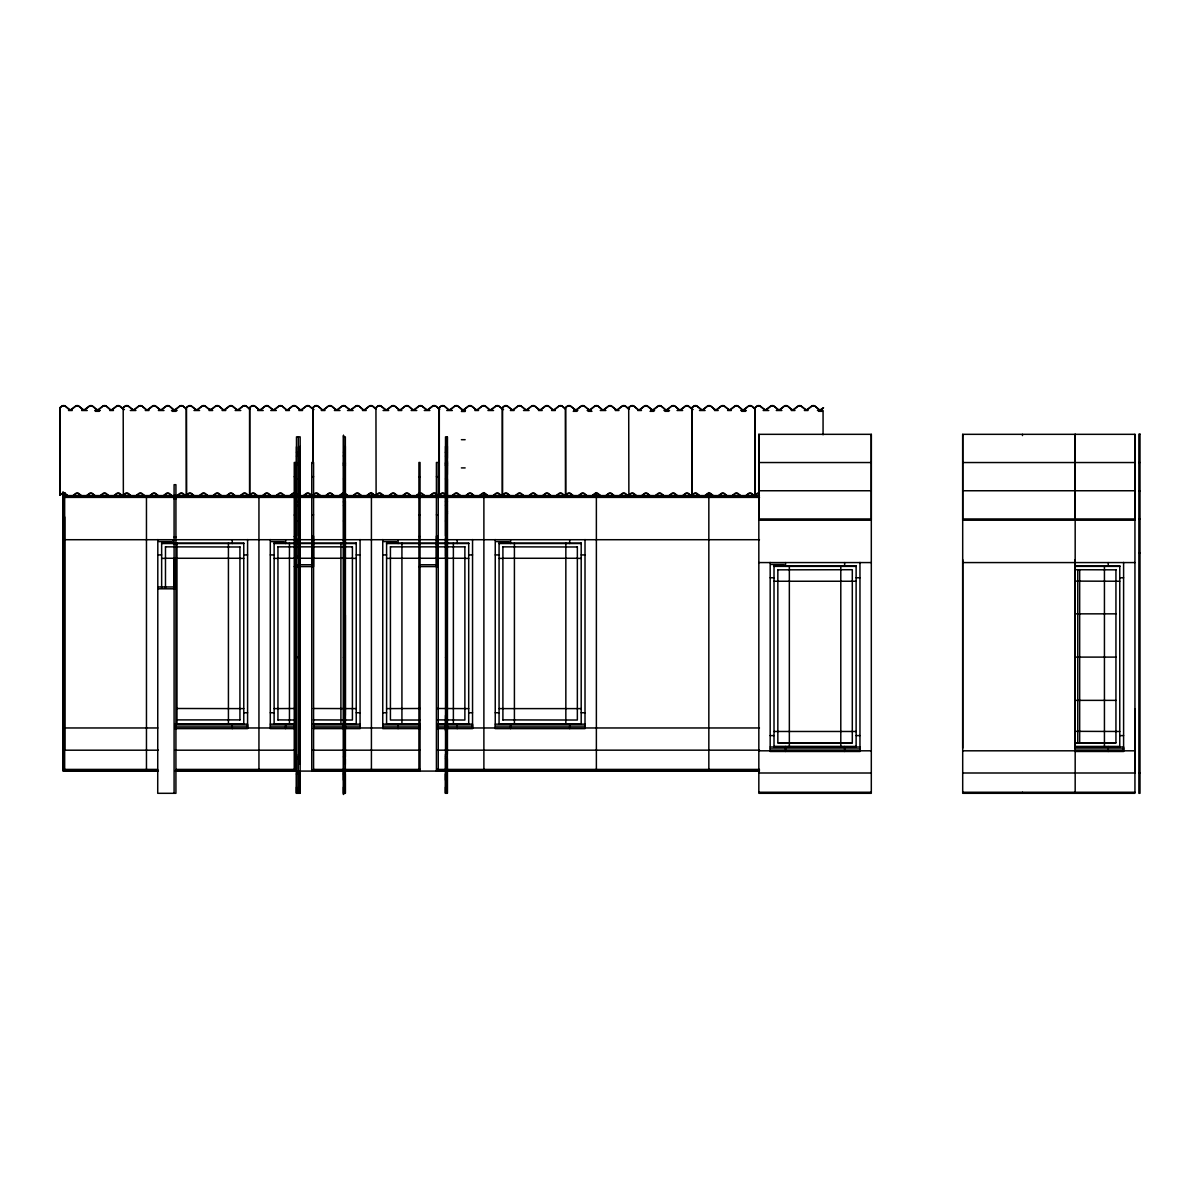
<?xml version="1.0" encoding="UTF-8"?>
<svg xmlns="http://www.w3.org/2000/svg" width="1200" height="1200" viewBox="0 0 1200 1200"><rect width="100%" height="100%" fill="white"/><g stroke="black" fill="none" stroke-linecap="round" stroke-linejoin="round"><path stroke-width="1.5" d="M62.91 492.915L62.91 750.195L158.4 750.195M63.54 750.15L63.54 516.99L64.665 516.99L64.665 750.15M68.385 496.125L63.54 496.11L63.54 492.63M64.665 496.11L64.665 492.63L64.665 770.46M174.09 588.81L174.09 558.36L175.92 558.36L175.92 588.81L157.725 588.81M247.59 727.965L247.59 724.155L174.99 724.155M296.49 773.985L296.49 793.305L300.165 793.305L300.165 773.985L296.49 774.015L296.49 773.22M296.49 772.305L296.49 771.51M296.49 769.68L296.49 754.335M296.49 540.15L296.49 538.335M296.49 535.86L296.49 436.86L300.165 436.86L300.165 756.855L296.49 756.855M298.32 774.015L298.32 756.855M298.32 540.855L298.32 542.67L300.165 542.67M298.32 456.165L298.335 436.86M300.165 772.305L300.165 771.51L300.165 793.305L300.165 787.11M300.165 764.295L300.165 758.97M311.745 566.595L311.745 536.145L313.575 536.145L313.575 566.595L294.255 566.595M343.5 780.165L343.5 772.2L345.33 772.2M343.5 787.11L343.5 793.305L345.345 793.305L345.33 773.985L343.5 774.015M345.345 501.09L345.33 756.855L343.5 756.855M345.345 497.565L345.345 436.86L343.5 436.86M345.33 772.305L345.33 771.51M345.33 764.295L345.33 758.97M345.345 715.44L345.345 615.15M360.075 727.965L360.075 724.155L344.73 724.155M436.41 566.595L436.41 536.145L438.24 536.145L438.24 566.595L418.92 566.595M445.515 772.305L445.515 771.51M445.515 769.68L445.515 754.335M445.515 730.905L445.515 715.44M445.515 540.15L445.515 538.335M445.515 535.86L445.515 436.86L447.36 436.86L447.36 497.565M445.515 780.165L445.515 773.22M447.345 513.975L447.345 512.805M447.345 512.19L447.345 511.02M447.345 474.57L447.36 461.205M447.345 458.265L447.36 436.86M445.515 787.11L445.515 793.305L447.36 793.305L447.345 758.685L445.515 758.685M447.345 754.335L447.36 501.09M472.545 727.965L472.545 724.155L436.89 724.155M585.015 727.965L585.015 724.155L495.24 724.155M758.835 434.325L758.835 520.215L871.305 520.215L871.305 434.325L758.835 434.325L758.835 435.57M859.965 750.81L859.965 747.015L770.175 747.015M962.7 748.155L962.7 559.665M962.7 434.325L962.7 520.215L1134.945 520.215L1134.945 434.325L962.7 434.325L962.7 435.57M1075.17 748.155L1075.17 559.665M1075.17 520.215L1075.17 434.325L1075.17 435.57M1123.605 750.81L1123.605 747.015L1075.02 747.015M1134.945 771.09L1134.945 708.96M300.165 502.125L298.32 502.125L298.32 452.235M296.49 446.745L296.49 793.305L296.49 787.11M60 495.045L62.235 493.335A3.915 3.81 0 0 1 64.92 493.335L68.625 496.365A3.585 3.495 0 0 0 71.625 496.635L75.9 493.335A3.915 3.81 0 0 1 78.57 493.335L82.275 496.365A3.585 3.495 0 0 0 85.275 496.635L89.55 493.335A3.915 3.81 0 0 1 92.235 493.335L95.94 496.365A3.585 3.495 0 0 0 98.94 496.635L103.215 493.335A3.915 3.81 0 0 1 105.9 493.335L109.59 496.365A3.585 3.495 0 0 0 112.605 496.635L116.88 493.335A3.915 3.81 0 0 1 119.55 493.335L123.255 496.365A3.585 3.495 0 0 0 126.255 496.635L128.46 495.285L126.315 496.935A3.735 3.63 0 0 1 123.765 496.935L119.49 493.635A3.735 3.63 0 0 0 116.94 493.635L112.665 496.935A3.735 3.63 0 0 1 110.1 496.935L105.825 493.635A3.735 3.63 0 0 0 103.275 493.635L99 496.935A3.735 3.63 0 0 1 96.45 496.935L92.175 493.635A3.735 3.63 0 0 0 89.625 493.635L85.335 496.935A3.735 3.63 0 0 1 82.785 496.935L78.51 493.635A3.735 3.63 0 0 0 75.96 493.635L71.685 496.935A3.735 3.63 0 0 1 69.135 496.935L64.86 493.635A3.735 3.63 0 0 0 62.31 493.635L60 495.045L60 407.535L62.235 405.81A3.915 3.81 0 0 1 64.92 405.81L68.625 408.84M60.165 495.285L60.165 407.76L61.695 406.38M73.83 407.76L71.685 409.41A3.735 3.63 0 0 1 68.535 409.14M174.57 497.145A3.735 3.63 0 0 1 173.295 496.935L169.02 493.635A3.735 3.63 0 0 0 166.47 493.635L162.195 496.935A3.735 3.63 0 0 1 159.645 496.935L155.355 493.635A3.735 3.63 0 0 0 152.805 493.635L148.53 496.935A3.735 3.63 0 0 1 145.98 496.935L141.705 493.635A3.735 3.63 0 0 0 139.155 493.635L134.88 496.935A3.735 3.63 0 0 1 132.315 496.935L128.04 493.635A3.735 3.63 0 0 0 125.49 493.635L123.36 495.285L123.195 407.535L125.43 405.81A3.915 3.81 0 0 1 128.115 405.81L131.805 408.84M177.99 407.76L175.845 409.41A3.735 3.63 0 0 1 172.71 409.14L171.165 407.76M186.375 495.045L188.625 493.335A3.915 3.81 0 0 1 191.295 493.335L195 496.365A3.585 3.495 0 0 0 198 496.635L202.275 493.335A3.915 3.81 0 0 1 204.96 493.335L208.665 496.365A3.585 3.495 0 0 0 211.665 496.635L215.94 493.335A3.915 3.81 0 0 1 218.61 493.335L222.315 496.365A3.585 3.495 0 0 0 225.315 496.635L229.59 493.335A3.915 3.81 0 0 1 232.275 493.335L235.98 496.365A3.585 3.495 0 0 0 238.98 496.635L243.255 493.335A3.915 3.81 0 0 1 245.94 493.335L249.63 496.365A3.585 3.495 0 0 0 252.63 496.635L254.835 495.285L252.705 496.935A3.735 3.63 0 0 1 250.14 496.935L245.865 493.635A3.735 3.63 0 0 0 243.315 493.635L239.04 496.935A3.735 3.63 0 0 1 236.49 496.935L232.215 493.635A3.735 3.63 0 0 0 229.665 493.635L225.375 496.935A3.735 3.63 0 0 1 222.825 496.935L218.55 493.635A3.735 3.63 0 0 0 216 493.635L211.725 496.935A3.735 3.63 0 0 1 209.175 496.935L204.9 493.635A3.735 3.63 0 0 0 202.335 493.635L198.06 496.935A3.735 3.63 0 0 1 195.51 496.935L191.235 493.635A3.735 3.63 0 0 0 188.685 493.635L186.375 495.045L186.375 407.535L188.625 405.81A3.915 3.81 0 0 1 191.295 405.81L195 408.84M297.09 494.73L295.395 493.635A3.735 3.63 0 0 0 292.845 493.635L288.57 496.935A3.735 3.63 0 0 1 286.02 496.935L281.745 493.635A3.735 3.63 0 0 0 279.195 493.635L274.92 496.935A3.735 3.63 0 0 1 272.355 496.935L268.08 493.635A3.735 3.63 0 0 0 265.53 493.635L261.255 496.935A3.735 3.63 0 0 1 258.705 496.935L254.43 493.635A3.735 3.63 0 0 0 251.88 493.635L249.57 495.045L249.57 407.535L251.805 405.81A3.915 3.81 0 0 1 254.49 405.81L258.195 408.84M249.735 495.285L249.735 407.76L251.265 406.38M263.4 407.76L261.255 409.41A3.735 3.63 0 0 1 258.105 409.14L255.03 406.38M312.765 463.395L312.765 407.535L315 405.81A3.915 3.81 0 0 1 317.685 405.81L321.39 408.84M312.93 461.76L312.93 407.76L315.06 406.11A3.735 3.63 0 0 1 317.61 406.11L319.305 407.205M249.57 495.045L251.805 493.335A3.915 3.81 0 0 1 254.49 493.335L258.195 496.365A3.585 3.495 0 0 0 261.195 496.635L265.47 493.335A3.915 3.81 0 0 1 268.155 493.335L271.845 496.365A3.585 3.495 0 0 0 274.845 496.635L279.135 493.335A3.915 3.81 0 0 1 281.805 493.335L285.51 496.365A3.585 3.495 0 0 0 288.51 496.635L292.785 493.335A3.915 3.81 0 0 1 295.47 493.335L297.24 494.49M340.245 407.76L338.1 409.41A3.735 3.63 0 0 1 334.965 409.14L331.875 406.38M376.11 495.285L378.195 493.335A3.915 3.81 0 0 1 380.865 493.335L384.57 496.365A3.585 3.495 0 0 0 387.57 496.635L391.845 493.335A3.915 3.81 0 0 1 394.53 493.335L398.235 496.365A3.585 3.495 0 0 0 401.235 496.635L405.51 493.335A3.915 3.81 0 0 1 408.18 493.335L411.885 496.365A3.585 3.495 0 0 0 414.885 496.635L419.16 493.335A3.915 3.81 0 0 1 421.845 493.335L425.55 496.365A3.585 3.495 0 0 0 428.55 496.635L432.825 493.335A3.915 3.81 0 0 1 435.51 493.335L439.2 496.365A3.585 3.495 0 0 0 442.215 496.635L444.405 495.285L442.275 496.935A3.735 3.63 0 0 1 439.725 496.935L435.435 493.635A3.735 3.63 0 0 0 432.885 493.635L428.61 496.935A3.735 3.63 0 0 1 426.06 496.935L421.785 493.635A3.735 3.63 0 0 0 419.235 493.635L414.945 496.935A3.735 3.63 0 0 1 412.395 496.935L408.12 493.635A3.735 3.63 0 0 0 405.57 493.635L401.295 496.935A3.735 3.63 0 0 1 398.745 496.935L394.47 493.635A3.735 3.63 0 0 0 391.92 493.635L387.63 496.935A3.735 3.63 0 0 1 385.08 496.935L380.805 493.635A3.735 3.63 0 0 0 378.255 493.635L376.11 495.285L375.945 407.535L378.195 405.81A3.915 3.81 0 0 1 380.865 405.81L384.57 408.84M445.68 494.73L444 493.635A3.735 3.63 0 0 0 441.45 493.635L439.14 495.045L439.14 407.535L441.375 405.81A3.915 3.81 0 0 1 444.06 405.81L447.765 408.84M439.305 495.285L439.305 407.76L440.835 406.38M452.97 407.76L450.825 409.41A3.735 3.63 0 0 1 447.69 409.14L444.6 406.38M502.335 495.045L504.57 493.335A3.915 3.81 0 0 1 507.255 493.335L510.96 496.365A3.585 3.495 0 0 0 513.96 496.635L518.235 493.335A3.915 3.81 0 0 1 520.905 493.335L524.61 496.365A3.585 3.495 0 0 0 527.61 496.635L531.885 493.335A3.915 3.81 0 0 1 534.57 493.335L538.275 496.365A3.585 3.495 0 0 0 541.275 496.635L545.55 493.335A3.915 3.81 0 0 1 548.22 493.335L551.925 496.365A3.585 3.495 0 0 0 554.925 496.635L559.2 493.335A3.915 3.81 0 0 1 561.885 493.335L565.59 496.365A3.585 3.495 0 0 0 568.59 496.635L570.795 495.285L568.65 496.935A3.735 3.63 0 0 1 566.1 496.935L561.825 493.635A3.735 3.63 0 0 0 559.275 493.635L554.985 496.935A3.735 3.63 0 0 1 552.435 496.935L548.16 493.635A3.735 3.63 0 0 0 545.61 493.635L541.335 496.935A3.735 3.63 0 0 1 538.785 496.935L534.51 493.635A3.735 3.63 0 0 0 531.945 493.635L527.67 496.935A3.735 3.63 0 0 1 525.12 496.935L520.845 493.635A3.735 3.63 0 0 0 518.295 493.635L514.02 496.935A3.735 3.63 0 0 1 511.47 496.935L507.18 493.635A3.735 3.63 0 0 0 504.63 493.635L502.335 495.045L502.335 407.535L504.57 405.81A3.915 3.81 0 0 1 507.255 405.81L510.96 408.84M502.5 495.285L502.5 407.76L504.63 406.11A3.735 3.63 0 0 1 507.18 406.11L511.47 409.41M439.14 495.045L441.375 493.335A3.915 3.81 0 0 1 444.06 493.335L445.83 494.49M529.815 407.76L527.67 409.41A3.735 3.63 0 0 1 524.535 409.14M565.53 495.045L567.765 493.335A3.915 3.81 0 0 1 570.435 493.335L574.14 496.365A3.585 3.495 0 0 0 577.14 496.635L581.415 493.335A3.915 3.81 0 0 1 584.1 493.335L587.805 496.365A3.585 3.495 0 0 0 590.805 496.635L595.08 493.335A3.915 3.81 0 0 1 597.765 493.335L601.455 496.365A3.585 3.495 0 0 0 604.47 496.635L608.745 493.335A3.915 3.81 0 0 1 611.415 493.335L615.12 496.365A3.585 3.495 0 0 0 618.12 496.635L622.395 493.335A3.915 3.81 0 0 1 625.08 493.335L628.785 496.365A3.585 3.495 0 0 0 631.785 496.635L633.975 495.285L631.845 496.935A3.735 3.63 0 0 1 629.295 496.935L625.005 493.635A3.735 3.63 0 0 0 622.455 493.635L618.18 496.935A3.735 3.63 0 0 1 615.63 496.935L611.355 493.635A3.735 3.63 0 0 0 608.805 493.635L604.53 496.935A3.735 3.63 0 0 1 601.965 496.935L597.69 493.635A3.735 3.63 0 0 0 595.14 493.635L590.865 496.935A3.735 3.63 0 0 1 588.315 496.935L584.04 493.635A3.735 3.63 0 0 0 581.49 493.635L577.2 496.935A3.735 3.63 0 0 1 574.65 496.935L570.375 493.635A3.735 3.63 0 0 0 567.825 493.635L565.53 495.045L565.53 407.535L567.765 405.81A3.915 3.81 0 0 1 570.435 405.81L574.14 408.84M694.965 496.62L697.17 495.285L695.025 496.935A3.735 3.63 0 0 1 692.475 496.935L688.2 493.635A3.735 3.63 0 0 0 685.65 493.635L681.375 496.935A3.735 3.63 0 0 1 678.825 496.935L674.55 493.635A3.735 3.63 0 0 0 671.985 493.635L667.71 496.935A3.735 3.63 0 0 1 665.16 496.935L660.885 493.635A3.735 3.63 0 0 0 658.335 493.635L654.06 496.935A3.735 3.63 0 0 1 651.51 496.935L647.22 493.635A3.735 3.63 0 0 0 644.67 493.635L640.395 496.935A3.735 3.63 0 0 1 637.845 496.935L633.57 493.635A3.735 3.63 0 0 0 631.02 493.635L628.875 495.285L628.71 407.535L630.96 405.81A3.915 3.81 0 0 1 633.63 405.81L637.335 408.84M642.54 407.76L640.395 409.41A3.735 3.63 0 0 1 637.26 409.14L634.17 406.38M758.82 496.665L758.22 496.935A3.735 3.63 0 0 1 755.67 496.935L751.395 493.635A3.735 3.63 0 0 0 748.845 493.635L744.57 496.935A3.735 3.63 0 0 1 742.005 496.935L737.73 493.635A3.735 3.63 0 0 0 735.18 493.635L730.905 496.935A3.735 3.63 0 0 1 728.355 496.935L724.08 493.635A3.735 3.63 0 0 0 721.53 493.635L717.24 496.935A3.735 3.63 0 0 1 714.69 496.935L710.415 493.635A3.735 3.63 0 0 0 707.865 493.635L703.59 496.935A3.735 3.63 0 0 1 701.04 496.935L696.765 493.635A3.735 3.63 0 0 0 694.2 493.635L691.905 495.045L691.905 407.535L694.14 405.81A3.915 3.81 0 0 1 696.825 405.81L700.53 408.84M692.07 495.285L692.07 407.76L694.2 406.11A3.735 3.63 0 0 1 696.765 406.11L701.04 409.41M719.385 407.76L717.24 409.41A3.735 3.63 0 0 1 714.105 409.14M759.315 493.47A3.735 3.63 0 0 0 757.395 493.635L755.1 495.045L755.1 407.535L757.335 405.81A3.915 3.81 0 0 1 760.005 405.81L763.71 408.84M691.905 495.045L694.14 493.335A3.915 3.81 0 0 1 696.825 493.335L700.53 496.365A3.585 3.495 0 0 0 703.53 496.635L707.805 493.335A3.915 3.81 0 0 1 710.475 493.335L714.18 496.365A3.585 3.495 0 0 0 717.18 496.635L721.455 493.335A3.915 3.81 0 0 1 724.14 493.335L727.845 496.365A3.585 3.495 0 0 0 730.845 496.635L735.12 493.335A3.915 3.81 0 0 1 737.79 493.335L741.495 496.365A3.585 3.495 0 0 0 744.495 496.635L748.77 493.335A3.915 3.81 0 0 1 751.455 493.335L755.16 496.365A3.585 3.495 0 0 0 758.16 496.635L759.27 496.02M796.23 407.76L794.1 409.41A3.735 3.63 0 0 1 790.95 409.14L787.875 406.38M755.1 495.045L757.335 493.335A3.915 3.81 0 0 1 758.67 493.095M74.28 407.205L75.96 406.11A3.735 3.63 0 0 1 78.51 406.11L82.785 409.41M178.44 407.205L179.52 406.38M187.005 407.205L188.685 406.11A3.735 3.63 0 0 1 191.235 406.11L195.51 409.41M263.85 407.205L265.53 406.11A3.735 3.63 0 0 1 268.08 406.11L272.355 409.41M340.695 407.205L342.375 406.11A3.735 3.63 0 0 1 344.94 406.11L349.215 409.41M376.575 407.205L377.655 406.38M453.42 407.205L455.1 406.11A3.735 3.63 0 0 1 457.65 406.11L461.94 409.41M530.265 407.205L531.96 406.11A3.735 3.63 0 0 1 534.51 406.11L538.785 409.41M566.145 407.205L567.225 406.38M642.99 407.205L644.67 406.11A3.735 3.63 0 0 1 647.22 406.11L651.51 409.41M719.835 407.205L721.53 406.11A3.735 3.63 0 0 1 724.08 406.11L728.355 409.41M755.715 407.205L756.795 406.38M796.68 407.205L798.375 406.11A3.735 3.63 0 0 1 800.925 406.11L805.2 409.41M102.675 406.38L99 409.41A3.735 3.63 0 0 1 95.865 409.14L94.305 407.76M138.54 406.38L134.88 409.41A3.735 3.63 0 0 1 131.73 409.14M215.4 406.38L211.725 409.41A3.735 3.63 0 0 1 209.175 409.41L207.03 407.76M242.715 406.38L239.04 409.41A3.735 3.63 0 0 1 235.89 409.14L232.215 406.11A3.735 3.63 0 0 0 229.665 406.11L225.375 409.41A3.735 3.63 0 0 1 222.24 409.14L219.15 406.38M292.245 406.38L288.57 409.41A3.735 3.63 0 0 1 285.435 409.14L283.875 407.76M328.125 406.38L324.45 409.41A3.735 3.63 0 0 1 321.3 409.14L319.755 407.76M369.09 406.38L365.415 409.41A3.735 3.63 0 0 1 362.28 409.14L360.735 407.76M404.97 406.38L401.295 409.41A3.735 3.63 0 0 1 398.145 409.14L396.6 407.76M481.815 406.38L478.14 409.41A3.735 3.63 0 0 1 475.005 409.14L473.46 407.76M517.695 406.38L514.02 409.41A3.735 3.63 0 0 1 510.87 409.14M558.66 406.38L554.985 409.41A3.735 3.63 0 0 1 551.85 409.14L550.305 407.76M594.54 406.38L590.865 409.41A3.735 3.63 0 0 1 587.715 409.14M630.405 406.38L628.71 407.535M671.385 406.38L667.71 409.41A3.735 3.63 0 0 1 664.575 409.14L663.03 407.76M707.265 406.38L703.59 409.41A3.735 3.63 0 0 1 700.44 409.14M748.23 406.38L744.57 409.41A3.735 3.63 0 0 1 741.42 409.14L739.875 407.76M784.11 406.38L780.435 409.41A3.735 3.63 0 0 1 777.3 409.14M71.625 409.11L75.9 405.81A3.915 3.81 0 0 1 78.57 405.81L82.275 408.84M85.275 409.11L89.55 405.81A3.915 3.81 0 0 1 92.235 405.81L95.94 408.84M98.94 409.11L103.215 405.81A3.915 3.81 0 0 1 105.9 405.81L109.59 408.84M112.59 409.11L116.88 405.81A3.915 3.81 0 0 1 119.55 405.81L123.255 408.84M134.805 409.11L139.095 405.81A3.915 3.81 0 0 1 141.765 405.81L145.47 408.84M148.47 409.11L152.745 405.81A3.915 3.81 0 0 1 155.43 405.81L159.135 408.84M162.12 409.11L166.41 405.81A3.915 3.81 0 0 1 169.08 405.81L172.785 408.84M175.785 409.11L180.06 405.81A3.915 3.81 0 0 1 182.745 405.81L186.45 408.84M198 409.11L202.275 405.81A3.915 3.81 0 0 1 204.96 405.81L208.665 408.84A3.585 3.495 0 0 0 211.665 409.11L215.94 405.81A3.915 3.81 0 0 1 218.61 405.81L222.315 408.84M225.315 409.11L229.59 405.81A3.915 3.81 0 0 1 232.275 405.81L235.98 408.84M238.98 409.11L243.255 405.81A3.915 3.81 0 0 1 245.94 405.81L249.63 408.84A3.585 3.495 0 0 0 250.215 409.11M261.195 409.11L265.47 405.81A3.915 3.81 0 0 1 268.155 405.81L271.845 408.84M274.845 409.11L279.135 405.81A3.915 3.81 0 0 1 281.805 405.81L285.51 408.84M288.51 409.11L292.785 405.81A3.915 3.81 0 0 1 295.47 405.81L299.175 408.84M302.16 409.11L306.45 405.81A3.915 3.81 0 0 1 309.12 405.81L312.825 408.84M324.375 409.11L328.665 405.81A3.915 3.81 0 0 1 331.335 405.81L335.04 408.84M338.04 409.11L342.315 405.81A3.915 3.81 0 0 1 345 405.81L348.705 408.84M351.705 409.11L355.98 405.81A3.915 3.81 0 0 1 358.65 405.81L362.355 408.84M365.355 409.11L369.63 405.81A3.915 3.81 0 0 1 372.315 405.81L376.02 408.84M175.785 496.62L180.06 493.335A3.915 3.81 0 0 1 182.745 493.335L186.45 496.365A3.585 3.495 0 0 0 189.45 496.635L191.64 495.285L189.51 496.935A3.735 3.63 0 0 1 186.96 496.935L182.685 493.635A3.735 3.63 0 0 0 180.12 493.635L175.845 496.935M387.57 409.11L391.845 405.81A3.915 3.81 0 0 1 394.53 405.81L398.235 408.84M401.235 409.11L405.51 405.81A3.915 3.81 0 0 1 408.18 405.81L411.885 408.84M414.885 409.11L419.16 405.81A3.915 3.81 0 0 1 421.845 405.81L425.55 408.84M428.55 409.11L432.825 405.81A3.915 3.81 0 0 1 435.51 405.81L439.2 408.84A3.585 3.495 0 0 0 439.785 409.11M450.765 409.11L455.04 405.81A3.915 3.81 0 0 1 457.725 405.81L461.43 408.84M464.415 409.11L468.705 405.81A3.915 3.81 0 0 1 471.375 405.81L475.08 408.84M478.08 409.11L482.355 405.81A3.915 3.81 0 0 1 485.04 405.81L488.745 408.84M491.745 409.11L496.02 405.81A3.915 3.81 0 0 1 498.69 405.81L502.395 408.84M513.96 409.11L518.235 405.81A3.915 3.81 0 0 1 520.905 405.81L524.61 408.84M527.61 409.11L531.885 405.81A3.915 3.81 0 0 1 534.57 405.81L538.275 408.84M541.275 409.11L545.55 405.81A3.915 3.81 0 0 1 548.22 405.81L551.925 408.84M554.925 409.11L559.2 405.81A3.915 3.81 0 0 1 561.885 405.81L565.59 408.84M577.14 409.11L581.415 405.81A3.915 3.81 0 0 1 584.1 405.81L587.805 408.84M590.805 409.11L595.08 405.81A3.915 3.81 0 0 1 597.765 405.81L601.455 408.84M604.455 409.11L608.745 405.81A3.915 3.81 0 0 1 611.415 405.81L615.12 408.84M618.12 409.11L622.395 405.81A3.915 3.81 0 0 1 625.08 405.81L628.785 408.84A3.585 3.495 0 0 0 629.355 409.11M640.335 409.11L644.61 405.81A3.915 3.81 0 0 1 647.295 405.81L651 408.84M653.985 409.11L658.275 405.81A3.915 3.81 0 0 1 660.945 405.81L664.65 408.84M667.65 409.11L671.925 405.81A3.915 3.81 0 0 1 674.61 405.81L678.315 408.84M681.315 409.11L685.59 405.81A3.915 3.81 0 0 1 688.26 405.81L691.965 408.84M703.53 409.11L707.805 405.81A3.915 3.81 0 0 1 710.475 405.81L714.18 408.84M717.18 409.11L721.455 405.81A3.915 3.81 0 0 1 724.14 405.81L727.845 408.84M730.845 409.11L735.12 405.81A3.915 3.81 0 0 1 737.79 405.81L741.495 408.84M744.495 409.11L748.77 405.81A3.915 3.81 0 0 1 751.455 405.81L755.16 408.84M766.71 409.11L770.985 405.81A3.915 3.81 0 0 1 773.67 405.81L777.375 408.84M780.375 409.11L784.65 405.81A3.915 3.81 0 0 1 787.335 405.81L791.04 408.84M794.025 409.11L798.315 405.81A3.915 3.81 0 0 1 800.985 405.81L804.69 408.84M807.69 409.11L811.965 405.81A3.915 3.81 0 0 1 814.65 405.81L818.355 408.84M821.355 409.11L823.545 407.76L821.415 409.41A3.735 3.63 0 0 1 818.265 409.14L816.72 407.76M68.52 410.505L72.27 410.505M81.63 410.505L87.255 410.505M94.74 410.505L100.35 410.505M109.71 410.505L113.46 410.505M130.305 410.505L135.93 410.505M145.29 410.505L149.04 410.505M158.4 410.505L164.01 410.505M171.51 410.505L177.12 410.505M193.965 410.505L199.59 410.505M208.95 410.505L212.7 410.505M222.06 410.505L225.795 410.505M235.155 410.505L240.78 410.505M257.625 410.505L263.25 410.505M270.735 410.505L276.36 410.505M285.72 410.505L289.455 410.505M298.815 410.505L302.565 410.505M321.285 410.505L325.035 410.505M334.395 410.505L340.005 410.505M347.505 410.505L353.115 410.505M362.475 410.505L366.225 410.505M383.07 410.505L388.695 410.505M398.055 410.505L401.805 410.505M411.165 410.505L416.775 410.505M424.26 410.505L429.885 410.505M446.73 410.505L452.355 410.505M461.715 410.505L465.465 410.505M474.825 410.505L478.56 410.505M487.92 410.505L493.545 410.505M510.39 410.505L514.14 410.505M523.5 410.505L529.11 410.505M538.485 410.505L542.22 410.505M551.58 410.505L555.33 410.505M574.05 410.505L577.8 410.505M587.16 410.505L590.91 410.505M600.27 410.505L605.88 410.505M615.24 410.505L618.99 410.505M637.71 410.505L641.46 410.505M650.82 410.505L654.555 410.505M663.93 410.505L669.54 410.505M677.025 410.505L682.65 410.505M699.495 410.505L705.12 410.505M714.48 410.505L718.215 410.505M727.59 410.505L731.325 410.505M740.685 410.505L746.31 410.505M763.155 410.505L768.78 410.505M776.265 410.505L781.875 410.505M791.235 410.505L794.985 410.505M804.345 410.505L808.095 410.505M817.455 410.505L823.065 410.505L823.065 434.79M95.4 411.315L99.15 411.315M172.23 411.315L175.98 411.315M573.225 411.315L576.96 411.315M588.21 411.315L591.96 411.315M650.04 411.315L653.79 411.315M665.04 411.315L668.775 411.315M741.855 411.315L745.605 411.315M818.685 411.315L822.435 411.315M461.4 411.48L465.15 411.48M461.4 439.695L465.15 439.695M300.165 452.235L296.49 452.235L298.32 452.655M343.5 452.235L345.33 452.235M298.32 455.745L300.165 455.745M343.5 455.745L345.33 455.745M296.49 456.165L300.165 456.165M343.5 456.165L345.33 456.165M445.515 456.165L447.345 456.165M758.835 462.54L871.305 462.54M962.7 462.54L1134.945 462.54M1138.875 462.525L1140 462.525M461.4 467.91L465.15 467.91M294.255 476.73L295.38 476.73M311.745 476.67L313.575 476.685M418.92 476.745L420.045 476.745M436.41 476.7L438.24 476.685M296.49 478.935L300.165 478.935M343.5 478.935L345.33 478.935M445.515 478.935L447.36 478.935L447.345 501.705L445.515 501.705M758.835 490.755L871.305 490.755M962.7 490.755L1134.945 490.755M1138.875 490.905L1140 490.905M62.91 495.6L759.405 495.6M63.54 496.08L123.51 496.08M127.26 496.08L172.23 496.08M177.855 496.08L249.045 496.08M254.67 496.08L258.42 496.08M262.17 496.08L271.545 496.08M275.28 496.08L297.765 496.08M303.39 496.08L312.765 496.08M316.515 496.08L335.25 496.08M339 496.08L348.36 496.08M352.11 496.08L383.97 496.08M387.72 496.08L397.08 496.08M400.83 496.08L412.065 496.08M415.815 496.08L425.19 496.08M428.94 496.08L438.3 496.08M451.425 496.08L460.785 496.08M464.535 496.08L473.91 496.08M479.535 496.08L488.895 496.08M492.645 496.08L502.02 496.08M505.755 496.08L511.38 496.08M515.13 496.08L524.505 496.08M528.24 496.08L550.74 496.08M556.35 496.08L565.725 496.08M569.475 496.08L601.32 496.08M605.07 496.08L627.555 496.08M633.18 496.08L636.93 496.08M640.68 496.08L678.15 496.08M681.9 496.08L700.635 496.08M704.385 496.08L713.745 496.08M717.495 496.08L754.98 496.08M72.105 496.125L109.29 496.125M112.995 496.125L131.595 496.125M135.315 496.125L146.46 496.125L146.46 770.46M150.21 496.125L159.585 496.125M163.335 496.125L172.71 496.125M176.46 496.125L185.835 496.125M189.585 496.125L208.32 496.125M212.07 496.125L223.32 496.125M227.07 496.125L236.445 496.125M240.195 496.125L249.57 496.125M253.32 496.125L285.18 496.125M288.93 496.125L296.43 496.125M303.93 496.125L313.305 496.125M317.055 496.125L348.915 496.125M352.665 496.125L425.775 496.125M429.525 496.125L502.635 496.125M506.385 496.125L727.59 496.125M731.34 496.125L757.575 496.125M64.665 497.265L296.43 497.265M300.18 497.265L759.45 497.265M64.665 497.37L296.43 497.37M300.18 497.37L759.45 497.37M174.09 498.9L175.92 498.9M296.49 501.705L300.165 501.705M343.5 501.705L345.33 501.705M343.5 502.125L345.33 502.125M298.32 505.215L296.49 505.635L300.165 505.635M447.345 505.215L445.515 505.215L447.345 505.635M343.5 505.635L345.33 505.635M311.745 514.83L313.575 514.83M436.41 514.83L438.24 514.83M294.255 515.04L295.38 515.04M418.92 515.055L420.045 515.055M758.835 518.97L871.305 518.97M962.7 518.97L1134.945 518.97M1138.875 518.94L1140 518.94M296.49 521.01L300.165 521.01M343.5 521.01L345.33 521.01M445.515 521.01L447.345 521.01M294.255 536.52L295.38 536.52M418.92 536.535L420.045 536.535M174.09 537.045L175.92 537.045M64.665 539.715L759.45 539.715M300.165 540.855L296.49 540.855L296.49 556.2L298.32 556.2M343.5 540.855L345.33 540.855M447.345 540.855L445.515 540.855L445.515 556.2L447.345 556.2M158.88 541.605L171.675 541.605M271.35 541.605L284.145 541.605M383.82 541.605L396.615 541.605M496.305 541.605L509.1 541.605M343.5 542.67L345.33 542.67M161.64 543.18L243.765 543.18M274.125 543.18L356.235 543.18M386.595 543.18L468.705 543.18M499.065 543.18L581.19 543.18M161.64 543.525L243.765 543.525M274.125 543.525L342.885 543.525M344.73 543.525L356.235 543.525M386.595 543.525L468.705 543.525M499.065 543.525L581.19 543.525M165.48 546.855L239.925 546.99M277.95 546.855L352.41 546.855M390.42 546.855L464.88 546.855M502.905 546.855L577.35 546.99M1138.875 553.02L1140 553.02M157.815 554.925L161.64 554.925M243.765 554.925L247.59 554.925M270.285 554.925L274.125 554.925M356.235 554.925L360.075 554.925M382.755 554.925L386.595 554.925M468.705 554.925L472.545 554.925M495.24 554.925L499.065 554.925M581.19 554.925L585.015 554.925M296.49 558.015L300.165 558.015M343.5 558.015L345.33 558.015M445.515 558.015L447.345 558.015M165.48 558.27L239.925 558.27M277.95 558.27L352.41 558.27M390.42 558.27L464.88 558.27M502.905 558.27L577.35 558.27M161.64 558.39L165.48 558.39M239.925 558.39L243.765 558.39M274.125 558.39L277.95 558.39M352.41 558.39L356.235 558.39M386.595 558.39L390.42 558.39M464.88 558.39L468.705 558.39M499.065 558.39L502.905 558.39M577.35 558.39L581.19 558.39M758.835 562.575L871.305 562.575M962.7 562.575L1134.945 562.575M771.24 564.465L784.035 564.465M295.38 564.75L311.745 564.75M420.045 564.765L436.41 564.765M774.015 566.04L856.125 566.04M1075.035 566.04L1119.765 566.04M774.015 566.37L856.125 566.37M1075.02 566.37L1119.765 566.37M777.84 569.835L852.3 569.715L852.3 742.875L777.84 742.875L777.84 569.595M1075.035 569.715L1115.94 569.835M770.175 577.77L774.015 577.77M856.125 577.77L859.965 577.77M1119.765 577.77L1123.605 577.77M774.015 581.25L856.125 581.25M1075.035 581.115L1119.765 581.25M157.725 586.965L174.09 586.965M1074.99 613.845L1115.94 613.845M1074.99 657.105L1115.94 657.105M296.49 657.435L300.165 657.435M343.5 657.435L345.33 657.435M445.515 657.435L447.345 657.435M1074.99 700.365L1115.94 700.365M176.985 708.495L243.765 708.615M294.96 708.495L274.125 708.615M313.335 708.495L356.235 708.615M420.3 708.495L386.595 708.615M436.845 708.495L468.705 708.615M499.065 708.615L581.19 708.615M243.765 712.755L247.59 712.755M270.285 712.755L274.125 712.755M356.235 712.755L360.075 712.755M382.755 712.755L386.595 712.755M468.705 712.755L472.545 712.755M495.24 712.755L499.065 712.755M581.19 712.755L585.015 712.755M176.985 719.895L239.925 719.895M277.95 719.895L294.96 720.03M313.335 719.895L352.41 720.03L352.41 546.735M420.3 720.03L390.42 720.03L390.42 546.735M436.845 719.895L464.88 720.03L464.88 546.735M502.905 719.895L577.35 720.03L577.35 546.735M243.765 723.825L176.985 723.825L176.985 543.18M274.125 723.825L294.96 723.825M313.335 723.825L356.235 723.825M386.595 723.825L420.3 723.825M436.845 723.825L468.705 723.825M499.065 723.825L581.19 723.825M270.285 724.155L294.855 724.155M313.335 724.155L342.885 724.155M382.755 724.155L420.27 724.155M174.99 726.09L247.59 726.09M270.285 726.09L294.855 726.09M313.335 726.09L342.885 726.09M344.73 726.09L360.075 726.09M382.755 726.09L420.27 726.09M436.89 726.09L472.545 726.09M495.24 726.09L585.015 726.09M64.665 727.965L157.815 727.965M174.99 727.965L294.855 727.965M313.305 727.965L420.27 727.965M436.89 727.965L759.45 727.965M174.99 728.625L247.59 728.625L247.59 539.565M294.855 728.625L270.285 728.625L270.285 539.565M313.335 728.625L342.885 728.625M344.73 728.625L360.075 728.625L360.075 539.565M420.27 728.625L382.755 728.625L382.755 539.565M436.89 728.625L472.545 728.625L472.545 539.565M774.015 731.475L856.125 731.475M1075.035 731.34L1119.765 731.475M770.175 735.6L774.015 735.6M856.125 735.6L859.965 735.6M1119.765 735.6L1123.605 735.6M777.84 742.755L852.3 742.755M1075.035 742.755L1115.94 742.755M1075.035 742.875L1115.94 742.875L1115.94 569.595M774.015 746.43L856.125 746.505M1075.02 746.505L1119.765 746.505M774.015 746.67L856.125 746.67M1075.035 746.67L1119.765 746.67M770.175 748.95L859.965 748.95M1075.02 748.95L1123.605 748.95M175.245 750.195L295.08 750.195M311.925 750.195L420.15 750.165M437.025 750.165L759.45 750.165M758.835 750.81L871.305 750.81M962.7 750.81L1134.945 750.81M1075.02 751.485L1123.605 751.485L1123.605 562.425M445.515 756.855L447.345 756.855M296.49 758.685L298.32 758.685L298.32 501.705M64.665 769.41L157.71 769.41M176.46 769.41L294.555 769.41M313.305 769.41L420.15 769.41M437.025 769.41L759.45 769.41M157.71 770.46L63.54 770.46L63.54 492.405M175.98 770.46L294.555 770.46M312.765 770.46L420.15 770.46M437.025 770.46L759.45 770.46M158.4 771.09L62.91 771.09L62.91 491.895M175.245 771.09L759.405 771.09M300.165 772.2L298.32 772.2L298.32 793.305M758.835 772.995L871.305 773.01M962.7 772.995L1134.945 772.995M1138.875 772.995L1140 772.995M447.345 774.015L445.515 774.015L445.515 793.305L445.515 446.325M758.835 792.255L871.305 792.255M962.7 792.255L1134.945 792.255M777.885 409.41L775.74 407.76M757.395 406.11A3.735 3.63 0 0 1 759.945 406.11L764.22 409.41M714.69 409.41L711.015 406.38M675.15 406.38L678.21 409.14A3.735 3.63 0 0 0 681.375 409.41L685.65 406.11A3.735 3.63 0 0 1 688.2 406.11L692.475 409.41M598.305 406.38L601.365 409.14A3.735 3.63 0 0 0 604.53 409.41L608.805 406.11A3.735 3.63 0 0 1 611.355 406.11L615.63 409.41M588.315 409.41L586.17 407.76M567.825 406.11A3.735 3.63 0 0 1 570.375 406.11L574.65 409.41M525.12 409.41L521.445 406.38M485.58 406.38L488.64 409.14A3.735 3.63 0 0 0 491.805 409.41L496.08 406.11A3.735 3.63 0 0 1 498.63 406.11L502.905 409.41M408.735 406.38L411.795 409.14A3.735 3.63 0 0 0 414.96 409.41L419.235 406.11A3.735 3.63 0 0 1 421.785 406.11L426.06 409.41M378.255 406.11A3.735 3.63 0 0 1 380.805 406.11L385.08 409.41M296.01 406.38L299.07 409.14A3.735 3.63 0 0 0 302.235 409.41L306.51 406.11A3.735 3.63 0 0 1 309.06 406.11L313.335 409.41M142.305 406.38L145.38 409.14A3.735 3.63 0 0 0 148.53 409.41L152.805 406.11A3.735 3.63 0 0 1 155.355 406.11L159.645 409.41M345 493.335L348.705 496.365A3.585 3.495 0 0 0 351.705 496.635L355.98 493.335A3.915 3.81 0 0 1 358.65 493.335L362.355 496.365A3.585 3.495 0 0 0 365.355 496.635L369.63 493.335A3.915 3.81 0 0 1 372.315 493.335L376.02 496.365A3.585 3.495 0 0 0 379.02 496.635L381.225 495.285L379.08 496.935A3.735 3.63 0 0 1 376.53 496.935L372.255 493.635A3.735 3.63 0 0 0 369.705 493.635L365.415 496.935A3.735 3.63 0 0 1 362.865 496.935L358.59 493.635A3.735 3.63 0 0 0 356.04 493.635L351.765 496.935A3.735 3.63 0 0 1 349.215 496.935L344.94 493.635M132.33 409.41L130.185 407.76M106.44 406.38L109.5 409.14A3.735 3.63 0 0 0 112.665 409.41L116.94 406.11A3.735 3.63 0 0 1 119.49 406.11L123.765 409.41M69.135 409.41L65.46 406.38M815.19 406.38L816.27 407.205M751.995 406.38L754.5 408.765M625.62 406.38L626.7 407.205M562.425 406.38L564.93 408.765M548.76 406.38L549.855 407.205M436.05 406.38L437.13 407.205M372.855 406.38L375.36 408.765M359.19 406.38L360.27 407.205M447.225 496.02L447.765 496.365A3.585 3.495 0 0 0 450.765 496.635L455.04 493.335A3.915 3.81 0 0 1 457.725 493.335L461.43 496.365A3.585 3.495 0 0 0 464.43 496.635L468.705 493.335A3.915 3.81 0 0 1 471.375 493.335L475.08 496.365A3.585 3.495 0 0 0 478.08 496.635L482.355 493.335A3.915 3.81 0 0 1 485.04 493.335L488.745 496.365A3.585 3.495 0 0 0 491.745 496.635L496.02 493.335A3.915 3.81 0 0 1 498.69 493.335L502.395 496.365A3.585 3.495 0 0 0 505.395 496.635L507.6 495.285L505.455 496.935A3.735 3.63 0 0 1 502.905 496.935L498.63 493.635A3.735 3.63 0 0 0 496.08 493.635L491.805 496.935A3.735 3.63 0 0 1 489.255 496.935L484.965 493.635A3.735 3.63 0 0 0 482.415 493.635L478.14 496.935A3.735 3.63 0 0 1 475.59 496.935L471.315 493.635A3.735 3.63 0 0 0 468.765 493.635L464.49 496.935A3.735 3.63 0 0 1 461.94 496.935L457.65 493.635A3.735 3.63 0 0 0 455.1 493.635L450.825 496.935A3.735 3.63 0 0 1 448.275 496.935L447.105 496.29M282.345 406.38L283.425 407.205M246.48 406.38L247.56 407.205M183.285 406.38L186.345 409.14M169.62 406.38L170.7 407.205M92.775 406.38L93.855 407.205M775.29 407.205L773.61 406.11A3.735 3.63 0 0 0 771.06 406.11L766.785 409.41A3.735 3.63 0 0 1 763.635 409.14M739.425 407.205L737.73 406.11A3.735 3.63 0 0 0 735.18 406.11L730.905 409.41A3.735 3.63 0 0 1 727.755 409.14M662.565 407.205L660.885 406.11A3.735 3.63 0 0 0 658.335 406.11L654.06 409.41A3.735 3.63 0 0 1 650.91 409.14M628.125 408.765L627.15 407.76M585.72 407.205L584.04 406.11A3.735 3.63 0 0 0 581.49 406.11L577.2 409.41A3.735 3.63 0 0 1 574.065 409.14M472.995 407.205L471.315 406.11A3.735 3.63 0 0 0 468.765 406.11L464.49 409.41A3.735 3.63 0 0 1 461.34 409.14M438.555 408.765L437.58 407.76M396.15 407.205L394.47 406.11A3.735 3.63 0 0 0 391.92 406.11L387.63 409.41A3.735 3.63 0 0 1 384.495 409.14M248.97 408.765L248.01 407.76M206.58 407.205L204.9 406.11A3.735 3.63 0 0 0 202.335 406.11L198.06 409.41A3.735 3.63 0 0 1 194.925 409.14M129.735 407.205L128.04 406.11A3.735 3.63 0 0 0 125.49 406.11L123.195 407.535M755.1 407.535L755.265 495.285M565.53 407.535L565.68 495.285M628.875 495.285L630.96 493.335A3.915 3.81 0 0 1 633.63 493.335L637.335 496.365A3.585 3.495 0 0 0 640.335 496.635L644.61 493.335A3.915 3.81 0 0 1 647.295 493.335L651 496.365A3.585 3.495 0 0 0 654 496.635L658.275 493.335A3.915 3.81 0 0 1 660.945 493.335L664.65 496.365A3.585 3.495 0 0 0 667.65 496.635L671.925 493.335A3.915 3.81 0 0 1 674.61 493.335L678.315 496.365A3.585 3.495 0 0 0 681.315 496.635L685.59 493.335A3.915 3.81 0 0 1 688.26 493.335L691.965 496.365A3.585 3.495 0 0 0 694.965 496.635M186.375 407.535L186.54 495.285M123.36 495.285L125.43 493.335A3.915 3.81 0 0 1 128.115 493.335L131.805 496.365A3.585 3.495 0 0 0 134.82 496.635L139.095 493.335A3.915 3.81 0 0 1 141.765 493.335L145.47 496.365A3.585 3.495 0 0 0 148.47 496.635L152.745 493.335A3.915 3.81 0 0 1 155.43 493.335L159.135 496.365A3.585 3.495 0 0 0 162.135 496.635L166.41 493.335A3.915 3.81 0 0 1 169.08 493.335L172.785 496.365A3.585 3.495 0 0 0 174.57 496.83M447.345 462.72L447.345 463.875M447.345 464.505L447.345 465.675M445.515 462.72L445.515 463.875M445.515 464.505L445.515 465.675M345.33 462.72L345.33 463.875M345.33 464.505L345.33 465.675M343.5 462.72L343.5 463.875M343.5 464.505L343.5 465.675M300.165 462.72L300.165 463.875M300.165 464.505L300.165 465.675M296.49 462.72L296.49 463.875M296.49 464.505L296.49 465.675M1134.945 434.325L1134.945 435.57M1134.945 435.825L1134.945 793.305L962.7 793.305L962.7 435.825M1119.765 565.875L1119.765 747.015M1108.26 562.575L1108.26 566.37M1108.26 746.505L1108.26 751.485M1104.435 566.04L1104.435 746.67M1079.67 569.625L1079.67 742.665M1077.75 569.625L1077.75 742.665M1075.17 435.825L1075.17 793.305M1022.475 434.325L1022.475 435.57M1022.475 792.255L1022.475 793.305M871.305 434.325L871.305 435.57M871.305 435.825L871.305 793.305L758.835 793.305L758.835 435.825M859.965 562.425L859.965 751.485L770.175 751.485L770.175 562.425M856.125 565.875L856.125 747.015M844.635 562.575L844.635 566.37M844.635 746.505L844.635 751.485M840.795 566.04L840.795 746.67M789.345 566.04L789.345 746.67M785.52 562.575L785.52 566.37M785.52 746.505L785.52 751.485M774.015 565.875L774.015 747.015M708.84 492.6L708.84 770.46M596.37 492.6L596.37 770.46M585.015 539.565L585.015 728.625L495.24 728.625L495.24 539.565M581.19 543.015L581.19 724.155M569.685 539.715L569.685 543.525M569.685 723.66L569.685 728.625M565.845 543.18L565.845 723.825M514.41 543.18L514.41 723.825M510.57 539.715L510.57 543.525M510.57 723.66L510.57 728.625M502.905 546.735L502.905 720.03M499.065 543.015L499.065 724.155M483.885 492.6L483.885 770.46M468.705 543.015L468.705 724.155M457.215 539.715L457.215 543.525M457.215 723.66L457.215 728.625M453.375 543.18L453.375 723.825M447.36 446.325L447.345 793.305M438.24 771.09L438.24 462.48L436.41 462.48L436.41 771.09M420.045 771.09L420.045 462.48L418.92 462.48L418.92 771.09M401.925 543.18L401.925 723.825M398.1 539.715L398.1 543.525M398.1 723.66L398.1 728.625M386.595 543.015L386.595 724.155M371.415 492.6L371.415 770.46M356.235 543.015L356.235 724.155M345.33 446.325L345.33 793.305M340.905 543.18L340.905 723.825M313.575 771.09L313.575 462.48L311.745 462.48L311.745 771.09M300.165 446.325L300.165 793.305M295.38 771.09L295.38 462.48L294.255 462.48L294.255 771.09M289.455 543.18L289.455 723.825M285.615 539.715L285.615 543.525M285.615 723.66L285.615 728.625M277.95 546.735L277.95 720.03M274.125 543.015L274.125 724.155M258.945 496.125L258.945 770.46M243.765 543.015L243.765 724.155M239.925 546.735L239.925 720.03M232.26 539.715L232.26 543.525M232.26 723.66L232.26 728.625M228.42 543.18L228.42 723.825M174.09 793.305L174.09 484.695L175.92 484.695L175.92 793.305L157.725 793.305L157.815 539.565M173.145 539.715L173.145 543.525M165.48 546.735L165.48 588.06M161.64 543.015L161.64 588.06M814.59 406.11A3.735 3.63 0 0 0 812.025 406.11L807.75 409.41A3.735 3.63 0 0 1 804.615 409.14M784.71 406.11A3.735 3.63 0 0 1 787.26 406.11M748.845 406.11A3.735 3.63 0 0 1 751.395 406.11M707.865 406.11A3.735 3.63 0 0 1 710.415 406.11M693.105 409.575A3.735 3.63 0 0 1 691.89 409.14M671.985 406.11A3.735 3.63 0 0 1 674.55 406.11M631.02 406.11A3.735 3.63 0 0 1 633.57 406.11M625.005 406.11A3.735 3.63 0 0 0 622.455 406.11L618.18 409.41A3.735 3.63 0 0 1 615.045 409.14M595.14 406.11A3.735 3.63 0 0 1 597.69 406.11M559.275 406.11A3.735 3.63 0 0 1 561.825 406.11M548.16 406.11A3.735 3.63 0 0 0 545.61 406.11L541.335 409.41A3.735 3.63 0 0 1 538.185 409.14M518.295 406.11A3.735 3.63 0 0 1 520.845 406.11M503.535 409.575A3.735 3.63 0 0 1 502.32 409.14M482.415 406.11A3.735 3.63 0 0 1 484.965 406.11M441.45 406.11A3.735 3.63 0 0 1 444 406.11M435.435 406.11A3.735 3.63 0 0 0 432.885 406.11L428.61 409.41A3.735 3.63 0 0 1 425.475 409.14M405.57 406.11A3.735 3.63 0 0 1 408.12 406.11M343.65 493.41A3.735 3.63 0 0 0 342.375 493.635L338.1 496.935A3.735 3.63 0 0 1 335.55 496.935L331.275 493.635A3.735 3.63 0 0 0 328.725 493.635L324.45 496.935A3.735 3.63 0 0 1 321.9 496.935L317.61 493.635A3.735 3.63 0 0 0 315.06 493.635L312.765 495.045L315 493.335A3.915 3.81 0 0 1 317.685 493.335L321.39 496.365A3.585 3.495 0 0 0 324.39 496.635L328.665 493.335A3.915 3.81 0 0 1 331.335 493.335L335.04 496.365A3.585 3.495 0 0 0 338.04 496.635L342.315 493.335A3.915 3.81 0 0 1 343.65 493.095M369.705 406.11A3.735 3.63 0 0 1 372.255 406.11M358.59 406.11A3.735 3.63 0 0 0 356.04 406.11L351.765 409.41A3.735 3.63 0 0 1 348.615 409.14M328.725 406.11A3.735 3.63 0 0 1 331.275 406.11M299.685 496.935A3.735 3.63 0 0 0 302.235 496.935L306.51 493.635A3.735 3.63 0 0 1 309.06 493.635L313.335 496.935A3.735 3.63 0 0 0 315.885 496.935L318.03 495.285L315.825 496.62A3.585 3.495 0 0 1 312.825 496.365L309.12 493.335A3.915 3.81 0 0 0 306.45 493.335L302.16 496.62A3.585 3.495 0 0 1 299.175 496.365M313.965 409.575A3.735 3.63 0 0 1 312.75 409.14M292.845 406.11A3.735 3.63 0 0 1 295.395 406.11M281.745 406.11A3.735 3.63 0 0 0 279.195 406.11L274.92 409.41A3.735 3.63 0 0 1 271.77 409.14M251.88 406.11A3.735 3.63 0 0 1 254.43 406.11M243.315 406.11A3.735 3.63 0 0 1 245.865 406.11M216 406.11A3.735 3.63 0 0 1 218.55 406.11M180.12 406.11A3.735 3.63 0 0 1 182.685 406.11M169.02 406.11A3.735 3.63 0 0 0 166.47 406.11L162.195 409.41A3.735 3.63 0 0 1 159.045 409.14M139.155 406.11A3.735 3.63 0 0 1 141.705 406.11M124.395 409.575A3.735 3.63 0 0 1 123.18 409.14M103.275 406.11A3.735 3.63 0 0 1 105.825 406.11M92.175 406.11A3.735 3.63 0 0 0 89.625 406.11L85.335 409.41A3.735 3.63 0 0 1 82.2 409.14M62.31 406.11A3.735 3.63 0 0 1 64.86 406.11M343.5 435.36L343.5 794.415L343.5 435.36M445.515 452.235L447.345 452.655L445.515 452.235M1140 434.16L1138.875 434.16L1138.875 793.305L1140 793.305L1140 434.16"/></g></svg>
